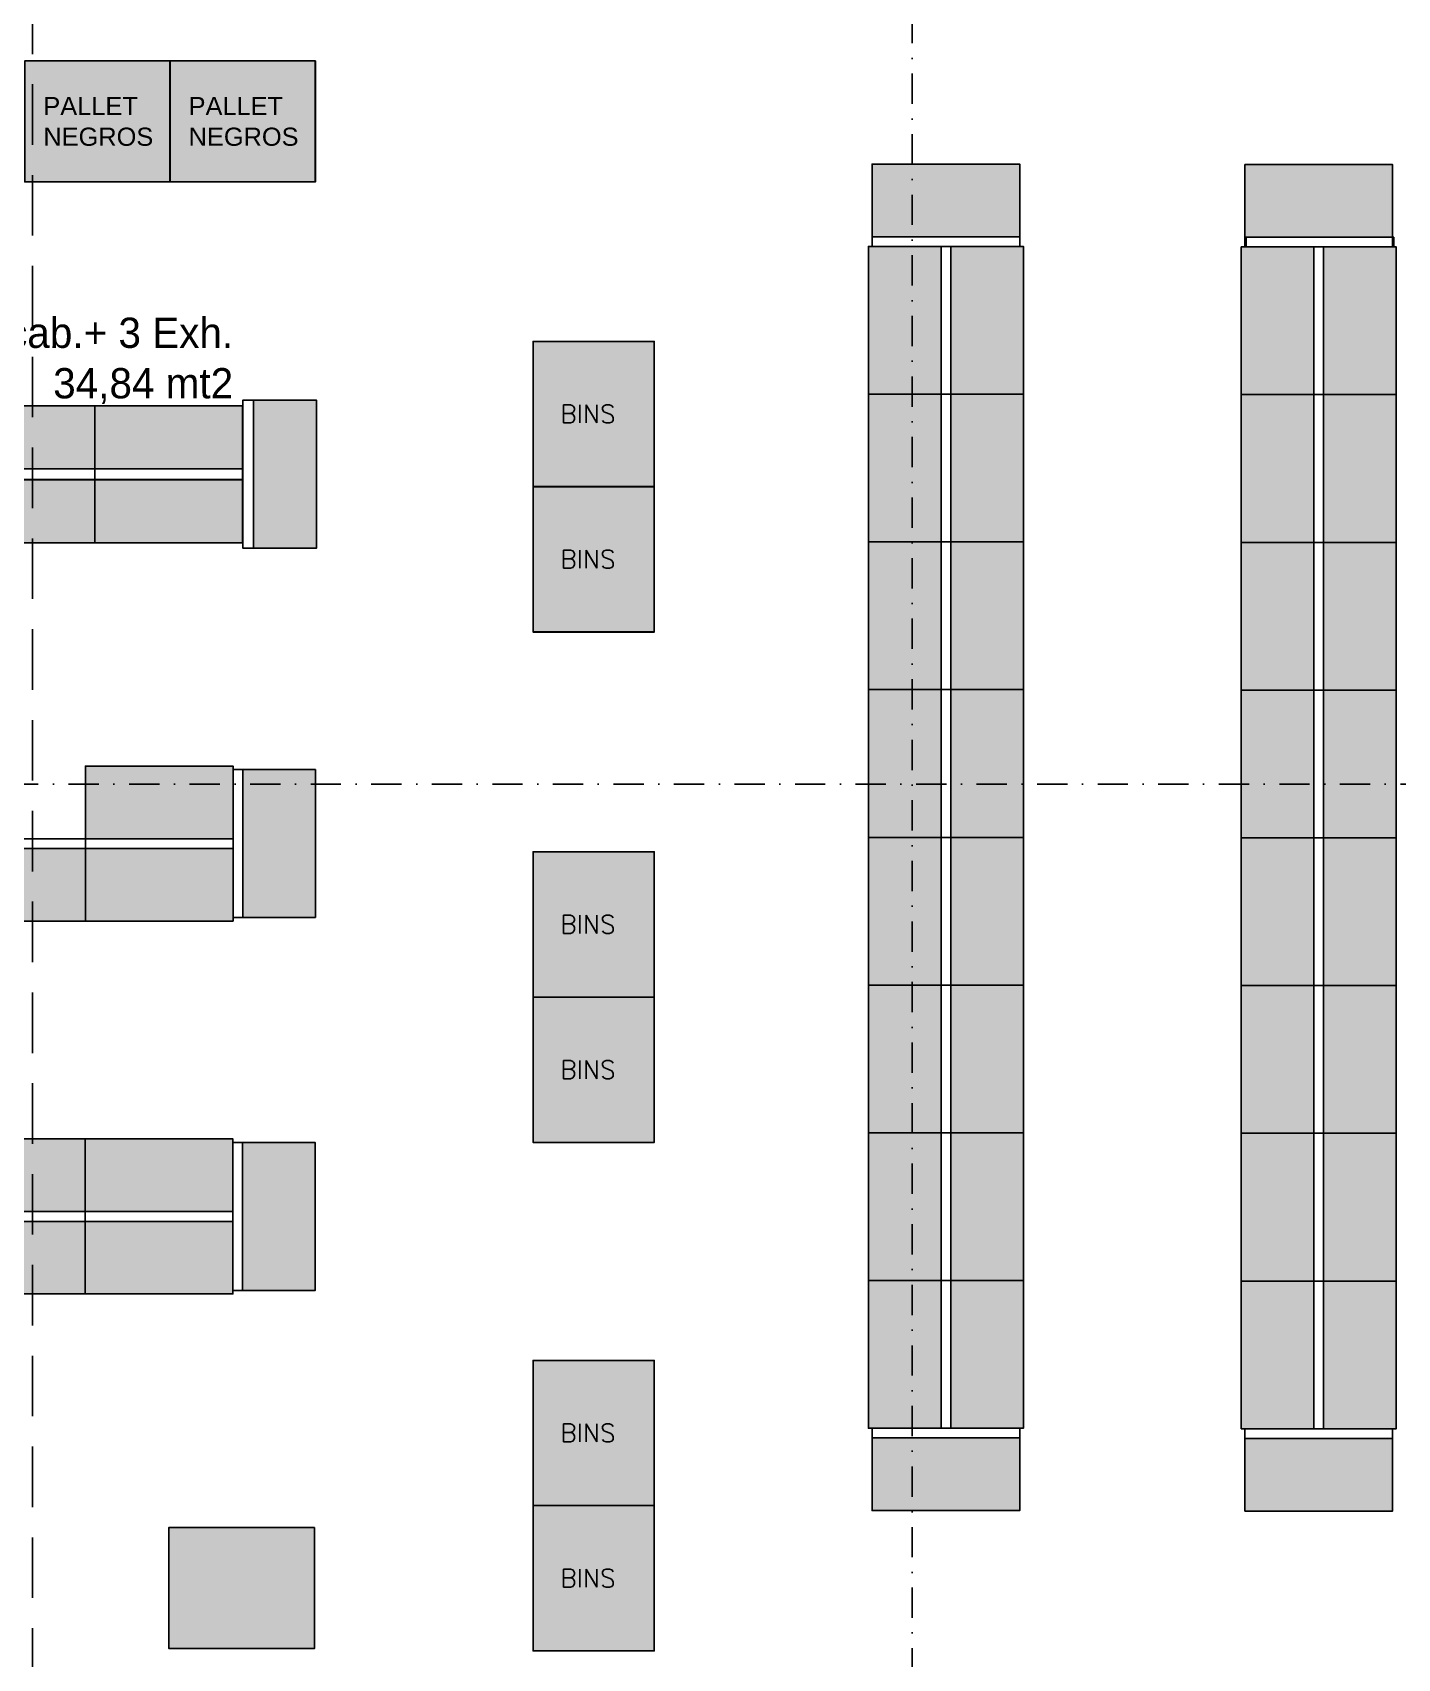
# Model space of a CAD drawing. Header units: millimetres. Extents: x 340 to 1003762, y 22 to 362022.
# Drawn here: x 572954 to 584230, y 267838 to 281265 of the extents above; entities that cross this region are included whole.
import ezdxf

# ---------------------------------------------------------------- set-up
doc = ezdxf.new("R2010")
doc.units = ezdxf.units.MM
doc.linetypes.add('LSBB_P_002 - PLANTA 1° NIVEL SALA DE VENTAS$0$DASHDOT2', pattern=[0.5, 0.25, -0.125, 0, -0.125])
doc.linetypes.add('LSBB_P_002 - PLANTA 1° NIVEL SALA DE VENTAS$0$HIDDEN', pattern=[0.375, 0.25, -0.125])
for name, color, linetype in [('A-DEMOLICION SV', 40, 'Continuous'), ('LSBB_P_002 - PLANTA 1° NIVEL SALA DE VENTAS$0$A-GONDOLAS', 1, 'Continuous'), ('LSBB_P_002 - PLANTA 1° NIVEL SALA DE VENTAS$0$A-LAYOUT', 7, 'Continuous'), ('LSBB_P_002 - PLANTA 1° NIVEL SALA DE VENTAS$0$A-SALA-MUEB-ESPC', 1, 'Continuous'), ('LSBB_P_002 - PLANTA 1° NIVEL SALA DE VENTAS$0$A-TEXTO SV', 2, 'LSBB_P_002 - PLANTA 1° NIVEL SALA DE VENTAS$0$DASHDOT2'), ('LSBB_P_002 - PLANTA 1° NIVEL SALA DE VENTAS$0$CENEFA', 6, 'LSBB_P_002 - PLANTA 1° NIVEL SALA DE VENTAS$0$HIDDEN'), ('LSBB_P_002 - PLANTA 1° NIVEL SALA DE VENTAS$0$EJES', 8, 'LSBB_P_002 - PLANTA 1° NIVEL SALA DE VENTAS$0$DASHDOT2'), ('LSBB_P_002 - PLANTA 1° NIVEL SALA DE VENTAS$0$LAYOUT$0$A-GONDOLAS DELGADO', 8, 'Continuous'), ('LSBB_P_002 - PLANTA 1° NIVEL SALA DE VENTAS$0$LAYOUT$0$A-SALA-HATCH-AUTOMOVIL', 174, 'Continuous'), ('LSBB_P_002 - PLANTA 1° NIVEL SALA DE VENTAS$0$LAYOUT$0$A-SALA-HATCH-CAMPAÑA', 252, 'Continuous'), ('LSBB_P_002 - PLANTA 1° NIVEL SALA DE VENTAS$0$LAYOUT$0$A-SALA-HATCH-HOGAR', 31, 'Continuous'), ('LSBB_P_002 - PLANTA 1° NIVEL SALA DE VENTAS$0$LAYOUT$0$A-SALA-HATCH-JUGUETERIA', 210, 'Continuous'), ('LSBB_P_002 - PLANTA 1° NIVEL SALA DE VENTAS$0$LAYOUT$0$A-SALA-HATCH-LIBRERIA', 50, 'Continuous')]:
    doc.layers.add(name, color=color, linetype=linetype)
doc.layers.add('LSBB_P_002 - PLANTA 1° NIVEL SALA DE VENTAS$0$A-SALA-HATCH-CAMPAÑA', color=7, linetype='Continuous', true_color=0x858585)
doc.layers.add('LSBB_P_002 - PLANTA 1° NIVEL SALA DE VENTAS$0$A-SALA-HATCH-DEPORTE', color=7, linetype='Continuous', true_color=0xd16900)
doc.styles.add('LSBB_P_002 - PLANTA 1° NIVEL SALA DE VENTAS$0$LAYOUT$0$ARQ', font='SIMPLEX.shx')
doc.styles.add('LSBB_P_002 - PLANTA 1° NIVEL SALA DE VENTAS$0$LAYOUT$0$REF-LAYOUT N+0.00 E 03$0$REF-LAYOUT N+0.00 E 02$0$arial', font='arial.ttf')
doc.styles.add('LSBB_P_002 - PLANTA 1° NIVEL SALA DE VENTAS$0$LAYOUT$0$REF-LAYOUT N+0.00 E 03$0$REF-LAYOUT N+0.00 E 02$0$Walmart_CENTURY GOTHIC', font='GOTHIC.TTF')

# ---------------------------------------------------------------- blocks, each defined once
blk = doc.blocks.new('LSBB_P_002 - PLANTA 1° NIVEL SALA DE VENTAS$0$REF-LAYOUT N+0.00 E 03$0$G. 122 X 60')
h = blk.add_hatch(color=256)
h.dxf.hatch_style = 1
h.paths.add_polyline_path([(-0.005, 0), (0.595, 0), (0.595, 1.22), (-0.005, 1.22)])
at = {"layer": 'LSBB_P_002 - PLANTA 1° NIVEL SALA DE VENTAS$0$A-GONDOLAS'}
for points in [[(-0.005, 0), (-0.085, 0), (-0.085, 1.22), (-0.005, 1.22)], [(-0.005, 0), (0.595, 0), (0.595, 1.22), (-0.005, 1.22)]]:
    blk.add_lwpolyline(points, close=True, dxfattribs=at)
blk = doc.blocks.new('LSBB_P_002 - PLANTA 1° NIVEL SALA DE VENTAS$0$LAYOUT$0$REF-LAYOUT N+0.00 E 03$0$REF-LAYOUT N+0.00 E 02$0$G. 122 X 60')
h = blk.add_hatch(color=256)
h.dxf.hatch_style = 1
h.paths.add_polyline_path([(-0.005, 0), (0.595, 0), (0.595, 1.22), (-0.005, 1.22)])
at = {"layer": 'LSBB_P_002 - PLANTA 1° NIVEL SALA DE VENTAS$0$A-GONDOLAS'}
for points in [[(-0.005, 0), (-0.085, 0), (-0.085, 1.22), (-0.005, 1.22)], [(-0.005, 0), (0.595, 0), (0.595, 1.22), (-0.005, 1.22)]]:
    blk.add_lwpolyline(points, close=True, dxfattribs=at)
blk = doc.blocks.new('LSBB_P_002 - PLANTA 1° NIVEL SALA DE VENTAS$0$LAYOUT$0$G. 122 X 60')
h = blk.add_hatch(color=256)
h.dxf.hatch_style = 1
h.paths.add_polyline_path([(-0.005, 0), (0.595, 0), (0.595, 1.22), (-0.005, 1.22)])
at = {"layer": 'LSBB_P_002 - PLANTA 1° NIVEL SALA DE VENTAS$0$A-GONDOLAS'}
for points in [[(-0.005, 0), (-0.085, 0), (-0.085, 1.22), (-0.005, 1.22)], [(-0.005, 0), (0.595, 0), (0.595, 1.22), (-0.005, 1.22)]]:
    blk.add_lwpolyline(points, close=True, dxfattribs=at)
blk = doc.blocks.new('LSBB_P_002 - PLANTA 1° NIVEL SALA DE VENTAS$0$REF-LAYOUT N+0.00 E 03$0$REF-LAYOUT N+0.00 E 02$0$C. 120 X 100')
h = blk.add_hatch(color=256)
h.dxf.hatch_style = 1
h.paths.add_polyline_path([(-318.5, -3007.4), (-438.7, -3007.4), (-438.7, -2907.4), (-318.5, -2907.4)])
at = {"layer": 'LSBB_P_002 - PLANTA 1° NIVEL SALA DE VENTAS$0$A-GONDOLAS', "flags": 128}
blk.add_lwpolyline([(-318.5, -3007.4), (-438.7, -3007.4), (-438.7, -2907.4), (-318.5, -2907.4)], close=True, dxfattribs=at)
blk = doc.blocks.new('LSBB_P_002 - PLANTA 1° NIVEL SALA DE VENTAS$0$REF-LAYOUT N+0.00 E 03$0$G. 122 X 52')
at = {"ltscale": 3}
blk.add_hatch(color=0, dxfattribs=at).paths.add_polyline_path([(6150.759, -1137.469), (6149.539, -1137.469), (6149.539, -1137.989), (6150.759, -1137.989)])
at = {"layer": 'LSBB_P_002 - PLANTA 1° NIVEL SALA DE VENTAS$0$A-GONDOLAS', "ltscale": 3}
for points in [[(6150.759, -1137.469), (6149.539, -1137.469), (6149.539, -1137.379), (6150.759, -1137.379), (6150.759, -1137.469)], [(6150.759, -1137.469), (6149.539, -1137.469), (6149.539, -1137.989), (6150.759, -1137.989), (6150.759, -1137.469)]]:
    blk.add_lwpolyline(points, dxfattribs=at)
blk = doc.blocks.new('LSBB_P_002 - PLANTA 1° NIVEL SALA DE VENTAS$0$LAYOUT$0$REF-LAYOUT N+0.00 E 03$0$REF-LAYOUT N+0.00 E 02$0$PALLET')
h = blk.add_hatch(color=256)
h.dxf.hatch_style = 1
h.paths.add_polyline_path([(52877.8, -2231.5), (52757.8, -2231.5), (52757.8, -2131.5), (52877.8, -2131.5)])
at = {"layer": 'LSBB_P_002 - PLANTA 1° NIVEL SALA DE VENTAS$0$A-SALA-MUEB-ESPC', "elevation": 0}
blk.add_lwpolyline([(52877.8, -2231.5), (52757.8, -2231.5), (52757.8, -2131.5), (52877.8, -2131.5)], close=True, dxfattribs=at)
at = {"layer": 'LSBB_P_002 - PLANTA 1° NIVEL SALA DE VENTAS$0$A-SALA-MUEB-ESPC', "style": 'LSBB_P_002 - PLANTA 1° NIVEL SALA DE VENTAS$0$LAYOUT$0$REF-LAYOUT N+0.00 E 03$0$REF-LAYOUT N+0.00 E 02$0$arial'}
for s, p in [('NEGROS', (52862.5, -2161.4, 0)), ('PALLET', (52862.5, -2186.7, 0))]:
    blk.add_text(s, height=15, rotation=180, dxfattribs=at).set_placement(p)
blk = doc.blocks.new('LSBB_P_002 - PLANTA 1° NIVEL SALA DE VENTAS$0$LAYOUT$0$BINS')
h = blk.add_hatch(color=256)
h.dxf.hatch_style = 1
h.paths.add_polyline_path([(6149.929, -1161.864), (6149.929, -1163.064), (6148.929, -1163.064), (6148.929, -1161.864)])
at = {"layer": 'LSBB_P_002 - PLANTA 1° NIVEL SALA DE VENTAS$0$A-SALA-MUEB-ESPC'}
blk.add_lwpolyline([(6149.929, -1161.864), (6149.929, -1163.064), (6148.929, -1163.064), (6148.929, -1161.864)], close=True, dxfattribs=at)
at = {"layer": 'LSBB_P_002 - PLANTA 1° NIVEL SALA DE VENTAS$0$A-SALA-MUEB-ESPC', "style": 'LSBB_P_002 - PLANTA 1° NIVEL SALA DE VENTAS$0$LAYOUT$0$ARQ'}
blk.add_text('BINS', height=0.15, rotation=180, dxfattribs=at).set_placement((6149.704, -1162.39))
blk = doc.blocks.new('LSBB_P_002 - PLANTA 1° NIVEL SALA DE VENTAS$0$SVLY')
at = {"layer": 'LSBB_P_002 - PLANTA 1° NIVEL SALA DE VENTAS$0$LAYOUT$0$A-GONDOLAS DELGADO', "elevation": 0}
for points in [[(997.309, 295.139), (996.109, 295.139), (996.109, 294.139), (997.309, 294.139)], [(997.309, 295.139), (996.109, 295.139), (996.109, 294.139), (997.309, 294.139)], [(998.509, 295.139), (997.309, 295.139), (997.309, 294.139), (998.509, 294.139)], [(998.509, 295.139), (997.309, 295.139), (997.309, 294.139), (998.509, 294.139)], [(1003.679, 292.387), (1003.079, 292.387), (1003.079, 293.607), (1003.679, 293.607)], [(1003.759, 292.387), (1003.679, 292.387), (1003.679, 293.607), (1003.759, 293.607)], [(1003.679, 292.387), (1003.759, 292.387), (1003.759, 293.607), (1003.679, 293.607)], [(1003.679, 291.167), (1003.079, 291.167), (1003.079, 292.387), (1003.679, 292.387)], [(1003.759, 291.167), (1003.679, 291.167), (1003.679, 292.387), (1003.759, 292.387)], [(1003.679, 291.167), (1003.759, 291.167), (1003.759, 292.387), (1003.679, 292.387)], [(1003.679, 289.947), (1003.079, 289.947), (1003.079, 291.167), (1003.679, 291.167)], [(1003.759, 289.947), (1003.679, 289.947), (1003.679, 291.167), (1003.759, 291.167)], [(1003.679, 289.947), (1003.759, 289.947), (1003.759, 291.167), (1003.679, 291.167)]]:
    blk.add_lwpolyline(points, close=True, dxfattribs=at)
at = {"layer": 'LSBB_P_002 - PLANTA 1° NIVEL SALA DE VENTAS$0$LAYOUT$0$A-GONDOLAS DELGADO'}
for points in [[(1007.409, 293.683), (1007.409, 294.283), (1006.189, 294.283), (1006.189, 293.683)], [(1007.419, 293.683), (1007.419, 293.603), (1006.199, 293.603), (1006.199, 293.683)], [(1006.759, 292.383), (1006.159, 292.383), (1006.159, 293.603), (1006.759, 293.603)], [(1006.759, 292.383), (1006.839, 292.383), (1006.839, 293.603), (1006.759, 293.603)], [(1006.839, 292.383), (1006.759, 292.383), (1006.759, 293.603), (1006.839, 293.603)], [(1006.839, 292.383), (1007.439, 292.383), (1007.439, 293.603), (1006.839, 293.603)], [(1001.309, 291.622), (1001.309, 292.822), (1000.309, 292.822), (1000.309, 291.622)], [(1001.309, 291.622), (1001.309, 292.822), (1000.309, 292.822), (1000.309, 291.622)], [(1001.309, 291.622), (1001.309, 292.822), (1000.309, 292.822), (1000.309, 291.622)], [(1001.309, 291.622), (1001.309, 292.822), (1000.309, 292.822), (1000.309, 291.622)], [(1006.759, 291.163), (1006.159, 291.163), (1006.159, 292.383), (1006.759, 292.383)], [(1006.759, 291.163), (1006.839, 291.163), (1006.839, 292.383), (1006.759, 292.383)], [(1006.839, 291.163), (1006.759, 291.163), (1006.759, 292.383), (1006.839, 292.383)], [(1006.839, 291.163), (1007.439, 291.163), (1007.439, 292.383), (1006.839, 292.383)], [(1001.309, 290.422), (1001.309, 291.622), (1000.309, 291.622), (1000.309, 290.422)], [(1001.309, 290.422), (1001.309, 291.622), (1000.309, 291.622), (1000.309, 290.422)], [(1001.309, 290.422), (1001.309, 291.622), (1000.309, 291.622), (1000.309, 290.422)], [(1006.759, 289.943), (1006.159, 289.943), (1006.159, 291.163), (1006.759, 291.163)], [(1006.759, 289.943), (1006.839, 289.943), (1006.839, 291.163), (1006.759, 291.163)], [(1006.839, 289.943), (1006.759, 289.943), (1006.759, 291.163), (1006.839, 291.163)], [(1006.839, 289.943), (1007.439, 289.943), (1007.439, 291.163), (1006.839, 291.163)], [(1003.679, 288.727), (1003.079, 288.727), (1003.079, 289.947), (1003.679, 289.947)], [(1003.759, 288.727), (1003.679, 288.727), (1003.679, 289.947), (1003.759, 289.947)], [(1003.679, 288.727), (1003.759, 288.727), (1003.759, 289.947), (1003.679, 289.947)], [(1006.759, 288.723), (1006.159, 288.723), (1006.159, 289.943), (1006.759, 289.943)], [(1006.759, 288.723), (1006.839, 288.723), (1006.839, 289.943), (1006.759, 289.943)], [(1006.839, 288.723), (1006.759, 288.723), (1006.759, 289.943), (1006.839, 289.943)], [(1006.839, 288.723), (1007.439, 288.723), (1007.439, 289.943), (1006.839, 289.943)], [(1003.679, 287.507), (1003.079, 287.507), (1003.079, 288.727), (1003.679, 288.727)], [(1003.759, 287.507), (1003.679, 287.507), (1003.679, 288.727), (1003.759, 288.727)], [(1003.679, 287.507), (1003.759, 287.507), (1003.759, 288.727), (1003.679, 288.727)], [(1006.759, 287.503), (1006.159, 287.503), (1006.159, 288.723), (1006.759, 288.723)], [(1006.759, 287.503), (1006.839, 287.503), (1006.839, 288.723), (1006.759, 288.723)], [(1006.839, 287.503), (1006.759, 287.503), (1006.759, 288.723), (1006.839, 288.723)], [(1006.839, 287.503), (1007.439, 287.503), (1007.439, 288.723), (1006.839, 288.723)], [(1001.309, 287.408), (1001.309, 288.608), (1000.309, 288.608), (1000.309, 287.408)], [(1001.309, 287.408), (1001.309, 288.608), (1000.309, 288.608), (1000.309, 287.408)], [(1001.309, 287.408), (1001.309, 288.608), (1000.309, 288.608), (1000.309, 287.408)], [(1001.309, 287.408), (1001.309, 288.608), (1000.309, 288.608), (1000.309, 287.408)], [(1003.679, 286.287), (1003.079, 286.287), (1003.079, 287.507), (1003.679, 287.507)], [(1003.759, 286.287), (1003.679, 286.287), (1003.679, 287.507), (1003.759, 287.507)], [(1003.679, 286.287), (1003.759, 286.287), (1003.759, 287.507), (1003.679, 287.507)], [(1006.759, 286.283), (1006.159, 286.283), (1006.159, 287.503), (1006.759, 287.503)], [(1006.759, 286.283), (1006.839, 286.283), (1006.839, 287.503), (1006.759, 287.503)], [(1006.839, 286.283), (1006.759, 286.283), (1006.759, 287.503), (1006.839, 287.503)], [(1006.839, 286.283), (1007.439, 286.283), (1007.439, 287.503), (1006.839, 287.503)], [(1001.309, 286.208), (1001.309, 287.408), (1000.309, 287.408), (1000.309, 286.208)], [(1001.309, 286.208), (1001.309, 287.408), (1000.309, 287.408), (1000.309, 286.208)], [(1001.309, 286.208), (1001.309, 287.408), (1000.309, 287.408), (1000.309, 286.208)], [(1001.309, 286.208), (1001.309, 287.408), (1000.309, 287.408), (1000.309, 286.208)], [(1003.679, 285.067), (1003.079, 285.067), (1003.079, 286.287), (1003.679, 286.287)], [(1003.759, 285.067), (1003.679, 285.067), (1003.679, 286.287), (1003.759, 286.287)], [(1003.679, 285.067), (1003.759, 285.067), (1003.759, 286.287), (1003.679, 286.287)], [(1006.759, 285.063), (1006.159, 285.063), (1006.159, 286.283), (1006.759, 286.283)], [(1006.759, 285.063), (1006.839, 285.063), (1006.839, 286.283), (1006.759, 286.283)], [(1006.839, 285.063), (1006.759, 285.063), (1006.759, 286.283), (1006.839, 286.283)], [(1006.839, 285.063), (1007.439, 285.063), (1007.439, 286.283), (1006.839, 286.283)], [(1003.679, 283.847), (1003.079, 283.847), (1003.079, 285.067), (1003.679, 285.067)], [(1003.759, 283.847), (1003.679, 283.847), (1003.679, 285.067), (1003.759, 285.067)], [(1003.679, 283.847), (1003.759, 283.847), (1003.759, 285.067), (1003.679, 285.067)], [(1006.759, 283.843), (1006.159, 283.843), (1006.159, 285.063), (1006.759, 285.063)], [(1006.759, 283.843), (1006.839, 283.843), (1006.839, 285.063), (1006.759, 285.063)], [(1006.839, 283.843), (1006.759, 283.843), (1006.759, 285.063), (1006.839, 285.063)], [(1006.839, 283.843), (1007.439, 283.843), (1007.439, 285.063), (1006.839, 285.063)], [(1001.309, 283.208), (1001.309, 284.408), (1000.309, 284.408), (1000.309, 283.208)], [(1001.309, 283.208), (1001.309, 284.408), (1000.309, 284.408), (1000.309, 283.208)], [(1001.309, 283.208), (1001.309, 284.408), (1000.309, 284.408), (1000.309, 283.208)], [(1004.329, 283.767), (1004.329, 283.847), (1003.109, 283.847), (1003.109, 283.767)], [(1004.329, 283.767), (1004.329, 283.167), (1003.109, 283.167), (1003.109, 283.767)], [(1007.409, 283.763), (1007.409, 283.843), (1006.189, 283.843), (1006.189, 283.763)], [(1007.409, 283.763), (1007.409, 283.163), (1006.189, 283.163), (1006.189, 283.763)], [(1001.309, 282.008), (1001.309, 283.208), (1000.309, 283.208), (1000.309, 282.008)], [(1001.309, 282.008), (1001.309, 283.208), (1000.309, 283.208), (1000.309, 282.008)], [(1001.309, 282.008), (1001.309, 283.208), (1000.309, 283.208), (1000.309, 282.008)]]:
    blk.add_lwpolyline(points, close=True, dxfattribs=at)
at = {"layer": 'LSBB_P_002 - PLANTA 1° NIVEL SALA DE VENTAS$0$A-SALA-HATCH-CAMPAÑA'}
blk.add_blockref('LSBB_P_002 - PLANTA 1° NIVEL SALA DE VENTAS$0$REF-LAYOUT N+0.00 E 03$0$G. 122 X 60', (997.914, 284.986), dxfattribs=at)
at = {"layer": 'LSBB_P_002 - PLANTA 1° NIVEL SALA DE VENTAS$0$A-SALA-HATCH-CAMPAÑA', "xscale": -0.01, "yscale": 0.01, "zscale": 0.01, "rotation": 180}
blk.add_blockref('LSBB_P_002 - PLANTA 1° NIVEL SALA DE VENTAS$0$REF-LAYOUT N+0.00 E 03$0$REF-LAYOUT N+0.00 E 02$0$C. 120 X 100', (1001.687, 252.954), dxfattribs=at)
at = {"layer": 'LSBB_P_002 - PLANTA 1° NIVEL SALA DE VENTAS$0$A-SALA-HATCH-DEPORTE', "rotation": 180}
for p in [(7146.228, -845.698), (7147.448, -845.698)]:
    blk.add_blockref('LSBB_P_002 - PLANTA 1° NIVEL SALA DE VENTAS$0$REF-LAYOUT N+0.00 E 03$0$G. 122 X 52', p, dxfattribs=at)
at = {"layer": 'LSBB_P_002 - PLANTA 1° NIVEL SALA DE VENTAS$0$LAYOUT$0$A-SALA-HATCH-AUTOMOVIL', "xscale": 0.01, "yscale": 0.01, "zscale": 0.01, "rotation": 180}
for p in [(1524.888, 272.824, 0), (1526.088, 272.824, 0)]:
    blk.add_blockref('LSBB_P_002 - PLANTA 1° NIVEL SALA DE VENTAS$0$LAYOUT$0$REF-LAYOUT N+0.00 E 03$0$REF-LAYOUT N+0.00 E 02$0$PALLET', p, dxfattribs=at)
at = {"layer": 'LSBB_P_002 - PLANTA 1° NIVEL SALA DE VENTAS$0$LAYOUT$0$A-SALA-HATCH-CAMPAÑA', "extrusion": (0, 0, -1), "zscale": -1}
for p in [(-1003.674, 292.387), (-1003.674, 291.167), (-1003.674, 289.947), (-1003.674, 288.727), (-1003.674, 287.507), (-1003.674, 286.287), (-1003.674, 285.067), (-1003.674, 283.847)]:
    blk.add_blockref('LSBB_P_002 - PLANTA 1° NIVEL SALA DE VENTAS$0$LAYOUT$0$G. 122 X 60', p, dxfattribs=at)
at = {"layer": 'LSBB_P_002 - PLANTA 1° NIVEL SALA DE VENTAS$0$LAYOUT$0$A-SALA-HATCH-CAMPAÑA'}
for name, p, rotation in [('LSBB_P_002 - PLANTA 1° NIVEL SALA DE VENTAS$0$LAYOUT$0$BINS', (7150.238, -870.241), 180), ('LSBB_P_002 - PLANTA 1° NIVEL SALA DE VENTAS$0$LAYOUT$0$BINS', (7150.238, -871.441), 180), ('LSBB_P_002 - PLANTA 1° NIVEL SALA DE VENTAS$0$LAYOUT$0$BINS', (7150.238, -874.456), 180), ('LSBB_P_002 - PLANTA 1° NIVEL SALA DE VENTAS$0$LAYOUT$0$BINS', (7150.238, -875.656), 180), ('LSBB_P_002 - PLANTA 1° NIVEL SALA DE VENTAS$0$LAYOUT$0$REF-LAYOUT N+0.00 E 03$0$REF-LAYOUT N+0.00 E 02$0$G. 122 X 60', (995.389, 285.551), 269.9999484744106), ('LSBB_P_002 - PLANTA 1° NIVEL SALA DE VENTAS$0$LAYOUT$0$REF-LAYOUT N+0.00 E 03$0$REF-LAYOUT N+0.00 E 02$0$G. 122 X 60', (996.609, 285.551), 269.9999484744106), ('LSBB_P_002 - PLANTA 1° NIVEL SALA DE VENTAS$0$LAYOUT$0$BINS', (7150.238, -878.656), 180), ('LSBB_P_002 - PLANTA 1° NIVEL SALA DE VENTAS$0$LAYOUT$0$BINS', (7150.238, -879.856), 180)]:
    blk.add_blockref(name, p, dxfattribs=dict(at, rotation=rotation))
at = {"layer": 'LSBB_P_002 - PLANTA 1° NIVEL SALA DE VENTAS$0$LAYOUT$0$A-SALA-HATCH-CAMPAÑA', "extrusion": (0, 0, -1), "zscale": -1, "rotation": 270}
blk.add_blockref('LSBB_P_002 - PLANTA 1° NIVEL SALA DE VENTAS$0$LAYOUT$0$G. 122 X 60', (-1004.329, 283.762), dxfattribs=at)
at = {"layer": 'LSBB_P_002 - PLANTA 1° NIVEL SALA DE VENTAS$0$LAYOUT$0$A-SALA-HATCH-HOGAR', "extrusion": (0, 0, -1), "xscale": -1, "zscale": -1, "rotation": 270}
for p in [(-1004.329, 293.692), (-1007.409, 293.688)]:
    blk.add_blockref('LSBB_P_002 - PLANTA 1° NIVEL SALA DE VENTAS$0$LAYOUT$0$G. 122 X 60', p, dxfattribs=at)
at = {"layer": 'LSBB_P_002 - PLANTA 1° NIVEL SALA DE VENTAS$0$LAYOUT$0$A-SALA-HATCH-HOGAR', "extrusion": (0, 0, -1), "xscale": -1, "zscale": -1}
for p in [(-1003.764, 292.387), (-1003.764, 291.167), (-1003.764, 289.947), (-1003.764, 288.727), (-1003.764, 287.507), (-1003.764, 286.287), (-1003.764, 285.067), (-1003.764, 283.847)]:
    blk.add_blockref('LSBB_P_002 - PLANTA 1° NIVEL SALA DE VENTAS$0$LAYOUT$0$G. 122 X 60', p, dxfattribs=at)
at = {"layer": 'LSBB_P_002 - PLANTA 1° NIVEL SALA DE VENTAS$0$LAYOUT$0$A-SALA-HATCH-HOGAR', "xscale": -1}
for p in [(1006.754, 292.383), (1006.754, 291.163), (1006.754, 289.943), (1006.754, 288.723), (1006.754, 287.503), (1006.754, 286.283), (1006.754, 285.063), (1006.754, 283.843)]:
    blk.add_blockref('LSBB_P_002 - PLANTA 1° NIVEL SALA DE VENTAS$0$LAYOUT$0$G. 122 X 60', p, dxfattribs=at)
at = {"layer": 'LSBB_P_002 - PLANTA 1° NIVEL SALA DE VENTAS$0$LAYOUT$0$A-SALA-HATCH-HOGAR'}
for p in [(1006.844, 292.383), (1006.844, 291.163), (1006.844, 289.943), (1006.844, 288.723), (1006.844, 287.503), (1006.844, 286.283), (1006.844, 285.063), (1006.844, 283.843)]:
    blk.add_blockref('LSBB_P_002 - PLANTA 1° NIVEL SALA DE VENTAS$0$LAYOUT$0$G. 122 X 60', p, dxfattribs=at)
at = {"layer": 'LSBB_P_002 - PLANTA 1° NIVEL SALA DE VENTAS$0$LAYOUT$0$A-SALA-HATCH-HOGAR', "extrusion": (0, 0, -1), "zscale": -1, "rotation": 270}
blk.add_blockref('LSBB_P_002 - PLANTA 1° NIVEL SALA DE VENTAS$0$LAYOUT$0$G. 122 X 60', (-1007.409, 283.758), dxfattribs=at)
at = {"layer": 'LSBB_P_002 - PLANTA 1° NIVEL SALA DE VENTAS$0$LAYOUT$0$A-SALA-HATCH-JUGUETERIA'}
blk.add_blockref('LSBB_P_002 - PLANTA 1° NIVEL SALA DE VENTAS$0$REF-LAYOUT N+0.00 E 03$0$G. 122 X 60', (997.915, 288.066), dxfattribs=at)
at = {"layer": 'LSBB_P_002 - PLANTA 1° NIVEL SALA DE VENTAS$0$LAYOUT$0$A-SALA-HATCH-JUGUETERIA', "rotation": 270.0000515255895}
for p in [(995.39, 288.631), (996.61, 288.631)]:
    blk.add_blockref('LSBB_P_002 - PLANTA 1° NIVEL SALA DE VENTAS$0$LAYOUT$0$REF-LAYOUT N+0.00 E 03$0$REF-LAYOUT N+0.00 E 02$0$G. 122 X 60', p, dxfattribs=at)
at = {"layer": 'LSBB_P_002 - PLANTA 1° NIVEL SALA DE VENTAS$0$LAYOUT$0$A-SALA-HATCH-JUGUETERIA', "xscale": -1, "rotation": 269.9999484744105}
for p in [(995.389, 285.641), (996.609, 285.641)]:
    blk.add_blockref('LSBB_P_002 - PLANTA 1° NIVEL SALA DE VENTAS$0$LAYOUT$0$REF-LAYOUT N+0.00 E 03$0$REF-LAYOUT N+0.00 E 02$0$G. 122 X 60', p, dxfattribs=at)
at = {"layer": 'LSBB_P_002 - PLANTA 1° NIVEL SALA DE VENTAS$0$LAYOUT$0$A-SALA-HATCH-LIBRERIA', "rotation": 90}
blk.add_blockref('LSBB_P_002 - PLANTA 1° NIVEL SALA DE VENTAS$0$REF-LAYOUT N+0.00 E 03$0$G. 122 X 52', (-139.469, -5858.423), dxfattribs=at)
at = {"layer": 'LSBB_P_002 - PLANTA 1° NIVEL SALA DE VENTAS$0$LAYOUT$0$A-SALA-HATCH-LIBRERIA', "xscale": -1}
for p in [(7146.228, 1429.149), (7147.448, 1429.149)]:
    blk.add_blockref('LSBB_P_002 - PLANTA 1° NIVEL SALA DE VENTAS$0$REF-LAYOUT N+0.00 E 03$0$G. 122 X 52', p, dxfattribs=at)
at = {"layer": 'LSBB_P_002 - PLANTA 1° NIVEL SALA DE VENTAS$0$LAYOUT$0$A-SALA-HATCH-LIBRERIA', "xscale": -0.9999999999999987, "rotation": 270.0000515255894}
blk.add_blockref('LSBB_P_002 - PLANTA 1° NIVEL SALA DE VENTAS$0$LAYOUT$0$REF-LAYOUT N+0.00 E 03$0$REF-LAYOUT N+0.00 E 02$0$G. 122 X 60', (996.61, 288.721), dxfattribs=at)
at = {"layer": 'LSBB_P_002 - PLANTA 1° NIVEL SALA DE VENTAS$0$A-TEXTO SV', "insert": (997.831, 293.019, 0), "char_height": 0.25, "width": 6.18022, "attachment_point": 3, "style": 'LSBB_P_002 - PLANTA 1° NIVEL SALA DE VENTAS$0$LAYOUT$0$REF-LAYOUT N+0.00 E 03$0$REF-LAYOUT N+0.00 E 02$0$Walmart_CENTURY GOTHIC'}
blk.add_mtext('DEPORTES 7 Mod + 1 cab.+ 3 Exh.\\P34,84 mt2', dxfattribs=at)
blk = doc.blocks.new('LSBB_P_002 - PLANTA 1° NIVEL SALA DE VENTAS', base_point=(223.57, 14.22))
at = {"layer": 'LSBB_P_002 - PLANTA 1° NIVEL SALA DE VENTAS$0$CENEFA', "color": 7, "ltscale": 2}
blk.add_line((796.174, 296.446), (796.174, 263.816), dxfattribs=at)
at = {"layer": 'LSBB_P_002 - PLANTA 1° NIVEL SALA DE VENTAS$0$EJES'}
for p, q in [((803.439, 309.537), (803.439, 242.519)), ((879.738, 289.166), (769.057, 289.166))]:
    blk.add_line(p, q, dxfattribs=at)
at = {"layer": 'LSBB_P_002 - PLANTA 1° NIVEL SALA DE VENTAS$0$A-LAYOUT', "color": 1}
blk.add_blockref('LSBB_P_002 - PLANTA 1° NIVEL SALA DE VENTAS$0$SVLY', (-200, 0), dxfattribs=at)

msp = doc.modelspace()

# ---------------------------------------------------------------- block references
at = {"layer": 'A-DEMOLICION SV', "xscale": 1000, "yscale": 1000, "zscale": 1000}
msp.add_blockref('LSBB_P_002 - PLANTA 1° NIVEL SALA DE VENTAS', (351, 112), dxfattribs=at)

doc.saveas('drawing.dxf')
